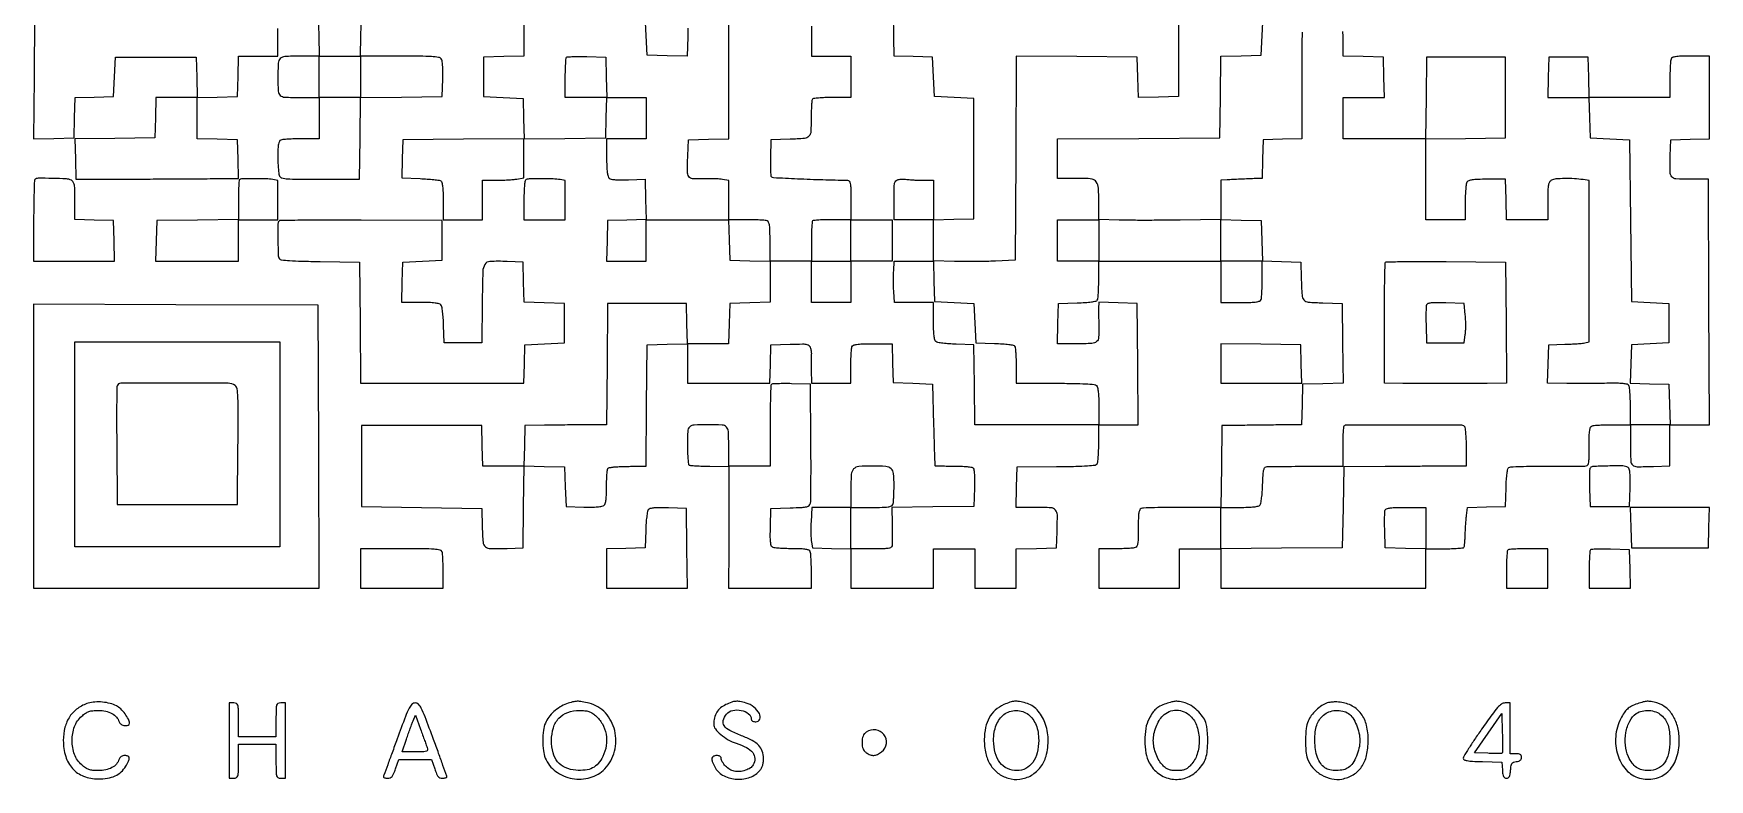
# Model space of a CAD drawing. Extents: x 179 to 1071, y 112 to 1107.
# Drawn here: x 179 to 1071, y 112 to 509 of the extents above; entities that cross this region are included whole.
import ezdxf

# ---------------------------------------------------------------- set-up
doc = ezdxf.new("R2010")
doc.units = 0

msp = doc.modelspace()

# ---------------------------------------------------------------- linework, layer by layer
for points in [[(701.93035, 579.584762, -0.000003), (701.865995, 596.351562, -0.000004), (701.789572, 616.343319, -0.000003), (701.707121, 638)], [(593.059586, 512.960143, 0.005351), (593, 507.393011), (593, 497), (603.5, 497), (614, 497), (614, 486), (614, 475), (604.059017, 475, 0.00904), (600.206338, 474.930338, 0.013724), (596.863562, 474.717433, 0.008318), (594.119629, 474.420801, 0.227008), (593.523529, 474.03807, 0.114568), (593.287138, 473.33751, 0.006655), (593.096337, 471.070962, 0.00982), (592.956918, 468.3415, 0.007049), (592.904095, 465.28807, -0.010015), (592.708179, 456.855637, -0.17412), (591.684735, 454.351908, -0.192162), (589.336973, 453.19375, -0.012655), (581.650095, 452.78388), (571.5, 452.5), (571.210352, 443.089648, 0.008055), (571.156654, 439.426942, 0.011889), (571.237748, 436.213125, 0.007219), (571.406881, 433.550798, 0.179583), (571.710352, 432.894746, 0.185337), (572.752469, 432.434798, 0.000748), (585.681974, 431.81845, 0.004015), (599.08223, 431.307527, 0.004237), (612.25, 431.022982, -0.239699), (613.178665, 430.53519, -0.11344), (613.707786, 429.250554, -0.03708), (613.94962, 426.590648, -0.004136), (614, 420.5), (614, 410), (625, 410), (636, 410), (636, 399), (636, 388), (625, 388), (614, 388), (614, 377), (614, 366), (603.5, 366), (593, 366), (593, 377), (593, 388), (582, 388), (571, 388), (571, 398.393011, 0.005351), (570.940414, 403.960143, 0.030363), (570.69735, 406.913621, 0.063068), (570.23239, 408.601595, 0.205218), (569.418213, 409.393011, 0.07203), (568.361889, 409.632106, 0.005915), (565.534475, 409.821697, 0.007831), (562.140776, 409.955695, 0.005951), (558.418213, 410), (549, 410), (549, 420.454687), (549, 430.909374), (545.75, 431.438054, 0.026027), (544.023953, 431.62732, 0.007294), (541.312056, 431.742883, 0.007336), (538.236869, 431.783875, 0.00766), (535.205937, 431.733367, -0.02408), (529.734629, 431.821837, -0.23639), (527.800497, 432.951386, -0.146258), (527.045025, 435.506288, -0.007936), (527.204946, 444), (527.5, 452.5), (538.25, 452.783832), (549, 453.067663), (549, 496.533832), (549, 540)], [(788.5, 518.5), (788.5, 497), (788.5, 475.5), (777.784171, 475.216515), (767.068343, 474.93303), (766.784171, 485.716515), (766.5, 496.5), (734.258619, 496.763842), (702.017238, 497.027683), (701.758619, 442.763842), (701.5, 388.5), (691, 388, -0.006241), (686.168651, 387.830349, -0.003477), (680.279688, 387.738096, -0.003467), (674.319445, 387.727509, -0.00561), (669.25, 387.81054), (658, 388.121081), (658, 399.026709), (658, 409.932337), (668.75, 410.216168), (679.5, 410.5), (679.5, 442.5), (679.5, 474.5), (669, 475), (658.5, 475.5), (658, 486), (657.5, 496.5), (647.25, 496.784983), (637, 497.069966), (636.881648, 506.784983, -0.000066), (636.826896, 511.328393, -0.000034), (636.75939, 517.024339, -0.000034), (636.690669, 522.889387, -0.000051)], [(179.5, 518.5), (179.236292, 485.716029), (178.972584, 452.932058), (189.736292, 453.216029), (200.5, 453.5), (200.783481, 464.215387), (201.066961, 474.930773), (211.283481, 475.215387), (221.5, 475.5), (222, 486), (222.5, 496.5), (244, 496.5), (265.5, 496.5), (265.783832, 485.75), (266.067663, 475), (255.067663, 475), (244.067663, 475), (243.783832, 464.25), (243.5, 453.5), (222.216371, 453.230014), (200.932742, 452.960029), (201.216371, 442.230014), (201.5, 431.5), (233, 431.619058, 0.000245), (245.92406, 431.67425, 0.000254), (258.708714, 431.741607, 0.000244), (269.783891, 431.810989, 0.001089), (276.284983, 431.869058), (288.069966, 432), (287.784983, 442.25), (287.5, 452.5), (276.75, 452.783832), (266, 453.067663), (266, 464), (266, 474.932337), (276.75, 475.216168), (287.5, 475.5), (287.783832, 486.25), (288.067663, 497), (298.533832, 497), (309, 497), (309, 506.877555, -0.007345), (309.070162, 511.653266, -0.024181)], [(330.5, 518.5), (330.783832, 507.75), (331.067663, 497), (320.650463, 497, 0.0121), (312.745423, 496.808669, 0.186712), (310.302679, 495.724913, 0.185684), (309.218618, 493.276814, 0.011944), (309.013655, 485.331787, 0.014569), (309.203143, 478.375104, 0.1992), (310.280498, 476.14265, 0.173193), (312.690882, 475.166082, 0.010489), (320.606989, 475), (331, 475), (331, 464), (331, 453), (321.581787, 453, 0.005951), (317.859224, 452.955695, 0.007831), (314.465525, 452.821697, 0.005915), (311.638111, 452.632106, 0.07203), (310.581787, 452.393011, 0.188329), (309.787918, 451.670019, 0.071886), (309.31469, 450.223948, 0.035943), (309.06419, 447.749366, 0.007258), (309, 443.32727, 0.009887), (309.06651, 439.963907, 0.012432), (309.267074, 436.854244, 0.010616), (309.553271, 434.274829, 0.090159), (309.909187, 433.169685, 0.215413), (311.151507, 432.215317, 0.038649), (314.109923, 431.757737, 0.017506), (319.500881, 431.535576, 0.002004), (331.659187, 431.509214), (352.5, 431.547575), (352.769448, 453.254339), (353.038896, 474.961104), (374.769448, 475.230552), (396.5, 475.5), (396.788859, 484.850715, 0.009044), (396.84141, 488.957683, 0.018924), (396.703614, 492.150171, 0.020746), (396.412685, 494.513859, 0.132968), (395.916414, 495.600715, 0.187927), (394.578855, 496.342848, 0.017933), (390.794432, 496.719388, 0.013218), (384.72827, 496.943179, 0.00261), (373.843724, 497), (352.932337, 497), (353.216168, 507.75), (353.5, 518.5)], [(440, 518.567663), (440, 497.067663), (429.25, 496.783832), (418.5, 496.5), (418.5, 486), (418.5, 475.5), (429, 475), (439.5, 474.5), (439.783691, 463.763898), (440.067381, 453.027795), (407.783691, 452.763898), (375.5, 452.5), (375.216316, 442.36766), (374.932632, 432.235321), (384.716316, 431.837662, -0.006892), (388.555087, 431.628603, -0.009514), (391.99323, 431.327979, -0.006569), (394.845941, 430.985794, -0.1066), (395.75, 430.660985, -0.200997), (396.331606, 429.840721, -0.026002), (396.698973, 427.67557, -0.021483), (396.931155, 424.505891, -0.00754), (397, 419.940983), (397, 410), (407.5, 410), (418, 410), (418, 420.5), (418, 431), (425.25, 431.011006, 0.007384), (428.300722, 431.060694, 0.006558), (431.471875, 431.200855, 0.006596), (434.322224, 431.402079, 0.020037), (436.25, 431.641848), (440, 432.261685), (440, 442.61134), (440, 452.960995), (461.75, 453.230498), (483.5, 453.5), (483.783832, 464.25), (484.067663, 475), (494.533832, 475), (505, 475), (505, 464), (505, 453), (494.5, 453), (484, 453), (484, 443.122445, 0.00727), (484.069969, 438.310607, 0.024644), (484.315709, 435.180922, 0.036625), (484.73544, 433.11936, 0.152158), (485.418728, 432.06745, 0.129768), (486.500985, 431.565025, 0.02291), (488.740458, 431.270592, 0.020209), (491.77024, 431.135678, 0.009653), (495.668728, 431.195005), (504.5, 431.5), (504.783473, 420.785353), (505.066946, 410.070705), (494.783473, 409.785353), (484.5, 409.5), (484.216168, 398.75), (483.932337, 388), (494.466168, 388), (505, 388), (505, 399), (505, 410), (526.966168, 410), (548.932337, 410), (549.216168, 399.25), (549.5, 388.5), (560.25, 388.216168), (571, 387.932337), (571, 377), (571, 366.067663), (560.25, 365.783832), (549.5, 365.5), (549.216168, 354.75), (548.932337, 344), (538, 344), (527.067663, 344), (526.783832, 354.75), (526.5, 365.5), (505.5, 365.5), (484.5, 365.5), (484.236147, 333.25), (483.972294, 301), (472.736147, 300.925726, 0.000756), (467.672098, 300.884594, 0.000467), (461.716243, 300.821651, 0.000468), (455.830288, 300.748444, 0.00084), (451, 300.675726), (440.5, 300.5), (440.216168, 289.75), (439.932337, 279), (429, 279), (418.067663, 279), (417.783832, 289.75), (417.5, 300.5), (385.5, 300.5), (353.5, 300.5), (353.5, 279), (353.5, 257.5), (385.5, 257), (417.5, 256.5), (417.784869, 246.2603, 0.013827), (418.218122, 238.45705, 0.200378), (419.466432, 236.051258, 0.174565), (422.13313, 235.074823, 0.010012), (431, 235.204946), (439.5, 235.5), (439.769738, 257.334623), (440.039476, 279.169247), (450.769738, 278.834623), (461.5, 278.5), (462, 268), (462.5, 257.5), (471.850715, 257.211141, 0.009044), (475.957683, 257.15859, 0.018924), (479.150171, 257.296386, 0.020746), (481.513859, 257.587315, 0.132968), (482.600715, 258.083586, 0.151559), (483.265688, 259.104681, 0.036119), (483.681736, 261.113655, 0.025065), (483.9285, 264.120571, 0.007941), (484, 268.622445, -0.007031), (484.062523, 273.068568, -0.025706), (484.286399, 275.877848, -0.037987), (484.652471, 277.62218, -0.308235), (485.25, 278.11535, 0.009119), (485.801517, 278.176405, 0.006205), (486.426562, 278.265064, 0.006254), (487.02778, 278.365684, 0.012489), (487.5, 278.463035, -0.04467), (488.200358, 278.56102, -0.002025), (490.625618, 278.671865, -0.003374), (493.508206, 278.772433, -0.002409), (496.736147, 278.847686), (504.972294, 279), (505.236147, 311.25), (505.5, 343.5), (516.25, 343.783832), (527, 344.067663), (527, 333.533832), (527, 323), (548.965017, 323), (570.930034, 323), (571.215017, 333.25), (571.5, 343.5), (581.722245, 343.784677, -0.003488), (588.334543, 343.922669, -0.050684), (590.662172, 343.718733, -0.165802), (591.830539, 343.053969, -0.120322), (592.534088, 341.720206, -0.014931), (592.746531, 340.752221, -0.015552), (592.897539, 339.786309, -0.015411), (592.976104, 338.945432, -0.063258), (592.943422, 338.435529, 0.043569), (592.876339, 337.788254, 0.002158), (592.850897, 335.645124, 0.003471), (592.849335, 333.095394, 0.002501), (592.881579, 330.25), (593, 323), (603.5, 323), (614, 323), (614, 331.918213, -0.006277), (614.044331, 335.449196, -0.008159), (614.178303, 338.68135, -0.006338), (614.368222, 341.373807, -0.070946), (614.606989, 342.418213, -0.204941), (615.397244, 343.232062, -0.063222), (617.080782, 343.697172, -0.030449), (620.025624, 343.940347, -0.005378), (625.572006, 344), (635.930034, 344), (636.215017, 333.75), (636.5, 323.5), (647, 323), (657.5, 322.5), (658.050293, 301, 0.000841), (658.275652, 292.738752, 0.001379), (658.497602, 285.742188, 0.000127), (658.715128, 279.48009, 0.161135), (658.800293, 279.25, 0.219759), (659.004028, 279.14801, 0.000855), (661.658524, 279.068939, 0.004077), (664.689429, 279.008572, 0.002526), (668.25, 278.984687, -0.008167), (671.886984, 278.919254, -0.011132), (675.16123, 278.733781, -0.008157), (677.869999, 278.475228, -0.113964), (678.788231, 278.152042, -0.19692), (679.395734, 277.294865, -0.033714), (679.721018, 275.282937, -0.023663), (679.861823, 272.195195, -0.006827), (679.788231, 267.417355), (679.5, 257.5), (657.690244, 257.230331), (635.880488, 256.960662), (636.006297, 248.230331, -0.001028), (636.049627, 244.722803, -0.001214), (636.075747, 241.403597, -0.00106), (636.085061, 238.600628, -0.007638), (636.066053, 237.25, -0.15749), (635.614629, 235.980962, -0.180944), (634.529323, 235.302638, -0.047129), (632.101853, 235.043371, -0.003053), (625, 235), (614, 235), (614, 246), (614, 257), (624.893011, 257, 0.005003), (630.756842, 257.058671, 0.029178), (633.833669, 257.300233, 0.06089), (635.585285, 257.763049, 0.209079), (636.393011, 258.581787, 0.069666), (636.631409, 259.612488, 0.006839), (636.821697, 262.16144, 0.008541), (636.955641, 265.220668, 0.006668), (637, 268.546604, 0.022801), (636.706202, 274.98586, 0.187618), (635.4215, 277.565157, 0.168407), (632.655197, 278.748051, 0.017601), (625.5, 279, 0.018552), (618.197782, 278.72896, 0.18557), (615.483636, 277.447319, 0.176079), (614.251548, 274.643854, 0.016375), (614, 266.964816), (614, 257), (603.579004, 257), (593.158008, 257), (592.823005, 249.25, 0.007765), (592.734797, 246.062893, 0.007918), (592.746507, 242.895313, 0.007738), (592.842825, 240.145131, 0.032318), (593.033015, 238.5), (593.578029, 235.5), (603.789014, 235.215017), (614, 234.930034), (614, 224.465017), (614, 214), (636, 214), (658, 214), (658, 224.5), (658, 235), (669, 235), (680, 235), (680, 224.5), (680, 214), (691, 214), (702, 214), (702, 224.466168), (702, 234.932337), (712.75, 235.216168), (723.5, 235.5), (723.795054, 244, 0.009943), (723.9279, 252.967356, 0.180053), (722.931202, 255.604424, 0.2029), (720.496251, 256.789002, 0.013105), (712.447116, 257), (701.932337, 257), (702.216168, 267.75), (702.5, 278.5), (723.409228, 278.698619, 0.002817), (733.806455, 278.855962, 0.012035), (740.00521, 279.13407, 0.012627), (744.063125, 279.517286, 0.225229), (745.143915, 280.198619, 0.115145), (745.470651, 281.13425, 0.007691), (745.731394, 283.981782, 0.01076), (745.918688, 287.420453, 0.007831), (745.984687, 291.25), (746, 301), (756.513853, 301), (767.027706, 301), (766.763853, 333.25), (766.5, 365.5), (756.25, 365.784983), (746, 366.069966), (745.9181, 362.784983, 0.00602), (745.896805, 361.132618, 0.00216), (745.904983, 358.778646, 0.002143), (745.936159, 356.198014, 0.002538), (745.988454, 353.759345, -0.018971), (745.915774, 347.396801, -0.208328), (744.807458, 345.160603, -0.165396), (742.279941, 344.174307, -0.011057), (734.398781, 344), (723.932337, 344), (724.216168, 354.75), (724.5, 365.5), (734.464966, 365.788805, 0.00836), (738.800174, 365.987032, 0.019108), (742.055937, 366.315749, 0.01918), (744.411, 366.737468, 0.199883), (745.199653, 367.288805, 0.117226), (745.504905, 368.172107, 0.006962), (745.747767, 371.008274, 0.010173), (745.922789, 374.426877, 0.007309), (745.984687, 378.25), (746, 388), (778.5, 388), (811, 388), (811, 377), (811, 366), (821.393011, 366, 0.005351), (826.960143, 366.059586, 0.030363), (829.913621, 366.30265, 0.063068), (831.601595, 366.76761, 0.205218), (832.393011, 367.581787, 0.072102), (832.632129, 368.638915, 0.005887), (832.821697, 371.475801, 0.007809), (832.955696, 374.880803, 0.005929), (833, 378.616771), (833, 388.069966), (843.25, 387.784983), (853.5, 387.5), (853.75078, 379, 0.008001), (854.167162, 369.85434, 0.165236), (855.196667, 367.34273, 0.196929), (857.49116, 366.190479, 0.012174), (865.2603, 365.784869), (875.5, 365.5), (875.769789, 344.284032), (876.039577, 323.068065), (865.269789, 322.784032), (854.5, 322.5), (854.216168, 311.75), (853.932337, 301), (843.716168, 300.878498, -0.000018), (839.011865, 300.822715, -0.00001), (833.269749, 300.754941, -0.00001), (827.453221, 300.686515, -0.000016), (822.5, 300.628498), (811.5, 300.5), (811.230498, 278.75), (810.960995, 257), (790.562285, 257, 0.002773), (782.630866, 256.956005, 0.004129), (775.691046, 256.821697, 0.001844), (769.779299, 256.636626, 0.083046), (768.581787, 256.393011, 0.200263), (767.773476, 255.622124, 0.065784), (767.305916, 254.010808, 0.03193), (767.060828, 251.207285, 0.00584), (767, 246, -0.00584), (766.939172, 240.792715, -0.03193), (766.694084, 237.989192, -0.065784), (766.226524, 236.377876, -0.200263), (765.418213, 235.606989, -0.070946), (764.373807, 235.368222, -0.006338), (761.68135, 235.178303, -0.008159), (758.449196, 235.044331, -0.006277), (754.918213, 235), (746, 235), (746, 224.5), (746, 214), (767.5, 214), (789, 214), (789, 224.5), (789, 235), (800, 235), (811, 235), (811, 224.5), (811, 214), (865.5, 214), (920, 214), (920, 224.5), (920, 235), (929.940983, 235, 0.00746), (933.786464, 235.057378, 0.011518), (937.105837, 235.233054, 0.00599), (939.864695, 235.476159, 0.233445), (940.372299, 235.793375, 0.10677), (940.574085, 236.362294, 0.00702), (940.773561, 238.103455, 0.009921), (940.942349, 240.203897, 0.007236), (941.049745, 242.543375, -0.005029), (941.157143, 245.132315, -0.003738), (941.325846, 247.988754, -0.003778), (941.525526, 250.681363, -0.008533), (941.726907, 252.716215), (942.216955, 256.932429), (952.358477, 257.216215), (962.5, 257.5), (962.788805, 267.464966, -0.008416), (962.987076, 271.790426, -0.018954), (963.316526, 275.05615, -0.018924), (963.738947, 277.427478, -0.195608), (964.288805, 278.230394, -0.134951), (965.267295, 278.550002, -0.002653), (970.578586, 278.773852, -0.006148), (976.822542, 278.926984, -0.004062), (984, 278.95641, 0.000341), (991.250894, 278.932183, 0.000479), (997.726562, 278.921168, 0.000282), (1003.186899, 278.920185, 0.00646), (1004.75, 278.940981, 0.150543), (1006.016919, 279.36796, 0.185809), (1006.694457, 280.403322, 0.049738), (1006.955759, 282.713302, 0.003312), (1007, 289.393011, -0.005351), (1007.059586, 294.960143, -0.030363), (1007.30265, 297.913621, -0.063068), (1007.76761, 299.601595, -0.205218), (1008.581787, 300.393011, -0.07203), (1009.638111, 300.632106, -0.005915), (1012.465525, 300.821697, -0.007831), (1015.859224, 300.955695, -0.005951), (1019.581787, 301), (1029, 301), (1029, 290.116631, 0.009516), (1029.159089, 281.758256, 0.199519), (1030.182582, 279.537886, 0.189407), (1032.499203, 278.63769, 0.008445), (1041.25, 278.818372), (1050, 279.146947), (1050, 290.073474), (1050, 301), (1060.507242, 301), (1071.014483, 301), (1070.757242, 366.25), (1070.5, 431.5), (1060.704844, 431.5, -0.013476), (1053.2306, 431.701484, -0.207462), (1050.977276, 432.826381, -0.175915), (1050.063646, 435.326274, -0.009205), (1050.204946, 444), (1050.5, 452.5), (1060.75, 452.784983), (1071, 453.069966), (1071, 475.034983), (1071, 497), (1061.106989, 497, 0.005748), (1055.836306, 496.939403, 0.031643), (1053.006334, 496.694689, 0.0653), (1051.381554, 496.227587, 0.201158), (1050.606989, 495.418213, 0.07203), (1050.367894, 494.361889, 0.005915), (1050.178303, 491.534475, 0.007831), (1050.044305, 488.140776, 0.005951), (1050, 484.418213), (1050, 475), (1028.533832, 475), (1007.067663, 475), (1006.783832, 485.75), (1006.5, 496.5), (996, 496.5), (985.5, 496.5), (985.216168, 485.75), (984.932337, 475), (995.932337, 475), (1006.932337, 475), (1007.216168, 464.25), (1007.5, 453.5), (1018, 453), (1028.5, 452.5), (1029, 409.5), (1029.5, 366.5), (1039.5, 366), (1049.5, 365.5), (1049.5, 355), (1049.5, 344.5), (1039.5, 344), (1029.5, 343.5), (1029.215407, 333.285365), (1028.930815, 323.07073), (1039.215407, 322.785365), (1049.5, 322.5), (1049.783832, 311.75), (1050.067663, 301), (1039.533832, 301), (1029, 301), (1028.984687, 310.75, 0.007993), (1028.917412, 314.581548, 0.010939), (1028.726302, 318.026457, 0.007917), (1028.45999, 320.877782, 0.114509), (1028.126581, 321.829429, 0.196609), (1027.220955, 322.472579, 0.032607), (1025.067193, 322.829141, 0.022473), (1021.717902, 323.009962, 0.006044), (1016.391893, 322.99349, -0.001772), (1011.475564, 322.936275, -0.001086), (1005.67828, 322.901944, -0.001088), (999.938622, 322.892906, -0.001939), (995.215017, 322.914061), (984.930034, 323), (985.215017, 333.25), (985.5, 343.5), (994, 343.75078, 0.004838), (997.419303, 343.884786, 0.005643), (1000.664062, 344.080136, 0.005034), (1003.402336, 344.303764, 0.033722), (1004.75, 344.519832), (1007, 345.038104), (1007, 387.907761), (1007, 430.777418), (1003.75, 431.305338, 0.026057), (999.130349, 431.810552, 0.018898), (993.955895, 431.909064, 0.01633), (989.270969, 431.66798, 0.102185), (986.982836, 430.990814, 0.131202), (985.914687, 429.991111, 0.095196), (985.326369, 428.464119, 0.039443), (985.058775, 425.772323, 0.00506), (985, 419.964816), (985, 410), (974.033832, 410), (963.067663, 410), (962.783832, 420.75), (962.5, 431.5), (952.712919, 431.5, 0.00665), (947.739107, 431.433843, 0.028066), (944.767521, 431.187479, 0.048144), (942.919948, 430.74503, 0.170654), (941.978232, 430, 0.109035), (941.605034, 428.965489, 0.009918), (941.304487, 426.223437, 0.012476), (941.090353, 422.902151, 0.009445), (941.015313, 419.25), (941, 410), (930.5, 410), (920, 410), (920, 431.480112), (920, 452.960225), (941.25, 453.230112), (962.5, 453.5), (962.5, 475), (962.5, 496.5), (941.5, 496.5), (920.5, 496.5), (920.230498, 474.75), (919.960995, 453), (897.980498, 453), (876, 453), (876, 464), (876, 475), (887.033832, 475), (898.067663, 475), (897.783832, 485.75), (897.5, 496.5), (886.75, 496.783832), (876, 497.067663), (876, 506.452044, 0.005972), (875.955693, 510.161644, 0.007852)], [(527.302602, 511.963905, -0.004675), (527.215829, 507.216515), (526.931657, 496.93303), (516.215829, 497.216515), (505.5, 497.5), (505, 508), (504.5, 518.5)], [(854.268889, 509.751177, 0.0072), (854.058184, 500.169747, 0.001897), (854, 484.834983), (854, 453.069966), (843.75, 452.784983), (833.5, 452.5), (833.215017, 442.25), (832.930034, 432), (829.715017, 431.879866, 0.001082), (825.729948, 431.72232, 0.000844), (821.401017, 431.534472, 0.000858), (817.339871, 431.344391, 0.001911), (814.25, 431.182617), (811, 431), (811, 420.537186), (811, 410.074372), (789.25, 409.787186, -0.001714), (780.134477, 409.698071, -0.001561), (770.73125, 409.667736, -0.001561), (762.325826, 409.693111, -0.005064), (756.75, 409.783832), (746, 410.067663), (746, 419.462403, 0.017102), (745.749838, 426.774206, 0.12457), (744.666878, 430.083499, 0.20607), (742.40455, 431.631969, 0.05991), (738.097879, 431.951645, -0.005873), (735.994299, 431.880434, -0.003366), (733.455315, 431.841425, -0.003361), (730.90186, 431.836549, -0.005587), (728.75, 431.870953), (724, 432), (724, 442.489377), (724, 452.978755), (767.25, 453.239377), (810.5, 453.5), (810.769409, 475.216365), (811.038817, 496.93273), (821.769409, 497.216365), (832.5, 497.5), (833, 508), (833.5, 518.5)]]:
    msp.add_lwpolyline(points, format="xyb")
for points in [[(353, 486), (353, 475), (342, 475), (331, 475), (331, 486), (331, 497), (342, 497), (353, 497)], [(746, 399), (746, 388), (735, 388), (724, 388), (724, 399), (724, 410), (735, 410), (746, 410)], [(832.783832, 398.75), (833.067663, 388), (822.033832, 388), (811, 388), (811, 399.033832), (811, 410.067663), (821.75, 409.783832), (832.5, 409.5)], [(179, 289.506286), (179, 214), (255.006326, 214), (331.012652, 214), (330.756326, 289.25), (330.5, 364.5), (254.75, 364.756286), (179, 365.012572)], [(310, 290.5), (310, 236), (255.5, 236), (201, 236), (201, 290.5), (201, 345), (255.5, 345), (310, 345)], [(811, 333.519888), (811, 323), (832.534983, 323), (854.069966, 323), (853.784983, 333.25), (853.5, 343.5), (832.25, 343.769888), (811, 344.039775)], [(1029.216168, 246.25), (1029.5, 235.5), (1050, 235.5), (1070.5, 235.5), (1070.783832, 246.25), (1071.067663, 257), (1050, 257), (1028.932337, 257)]]:
    msp.add_lwpolyline(points, close=True)
for points in [[(483.783832, 485.75), (484.067663, 475), (473.033832, 475), (462, 475), (462, 485.333333, -0.006317), (462.050668, 489.343898, -0.009512), (462.205463, 492.836713, -0.004898), (462.419778, 495.762931, -0.177451), (462.699448, 496.366114, -0.183378), (463.300668, 496.636532, -0.005301), (466.145783, 496.777033, -0.010046), (469.547259, 496.840477, -0.006672), (473.449448, 496.782781), (483.5, 496.5)], [(179.666667, 431.333333, 0.189785), (179.396107, 430.71132, 0.001222), (179.195833, 424.595833, 0.00465), (179.048092, 417.559297, 0.002923), (179, 409.333333), (179, 388), (200.533832, 388), (222.067663, 388), (221.783832, 398.75), (221.5, 409.5), (211.25, 409.784983), (201, 410.069966), (201, 419.999799, 0.005179), (200.940683, 425.726834, 0.038492), (200.675239, 428.436227, 0.091282), (200.100974, 429.977457, 0.135997), (199.065741, 430.964816, 0.109979), (196.403535, 431.708258, 0.008563), (188.974182, 431.976716, 0.006027), (181.335835, 432.029731, 0.197584)], [(288.527465, 431.194132, 0.183192), (288.315244, 430.722753, 0.003013), (288.154943, 427.791922, 0.007376), (288.038139, 424.343954, 0.004778), (288, 420.352836), (288, 410.039005), (266.25, 409.769502), (244.5, 409.5), (244.216168, 398.75), (243.932337, 388), (265.966168, 388), (288, 388), (288, 399), (288, 410), (298.5, 410), (309, 410), (309, 420.420545), (309, 430.841089), (306.25, 431.384429, 0.042934), (302.724363, 431.771145, 0.008543), (296.37883, 431.81143, 0.003636), (289.68507, 431.690863, 0.19235)], [(441.25, 431.328535, 0.247026), (440.654277, 430.634399, 0.027716), (440.291885, 428.516593, 0.021851), (440.065094, 425.298675, 0.006666), (440, 420.416667), (440, 410), (451, 410), (462, 410), (462, 420.420545), (462, 430.841089), (459.25, 431.309809, 0.033857), (455.583372, 431.681896, 0.008101), (449.458616, 431.787514, 0.005225), (443.240675, 431.729009, 0.089572)], [(652.625, 431), (658, 431), (658, 420.5), (658, 410), (647.5, 410), (637, 410), (637, 420.430449, -0.003643), (637.048058, 427.026798, -0.047291), (637.31514, 429.465501, -0.153586), (637.985312, 430.668161, -0.139048), (639.25, 431.328657, -0.032002), (640.317021, 431.480104, -0.015861), (641.683594, 431.542039, -0.015673), (643.109853, 431.516686, -0.022132), (644.375, 431.398208, 0.016691), (645.842189, 431.244695, 0.005661), (647.984375, 431.116974, 0.005622), (650.356321, 431.029203, 0.006436)], [(309.65, 409.316667, 0.196935), (309.030106, 407.836068, 0.003915), (309.031947, 399.503736, 0.005056), (309.180387, 391.331938, 0.135231), (309.811407, 389.270909, 0.228384), (310.821704, 388.64341, 0.009456), (315.179757, 388.259718, 0.01097), (321.538324, 387.960859, 0.003025), (331.546095, 387.770909), (352.5, 387.5), (352.763853, 355.25), (353.027706, 323), (396.47887, 323), (439.930034, 323), (440.215017, 333.25), (440.5, 343.5), (451, 344), (461.5, 344.5), (461.5, 355), (461.5, 365.5), (450.783492, 365.783492), (440.066984, 366.066984), (439.783492, 376.783492), (439.5, 387.5), (431, 387.795054, 0.017415), (421.861975, 387.793888, 0.254171), (419.177094, 386.210822, 0.129025), (418.10305, 382.525869, 0.003568), (417.769847, 365.735929), (417.5, 344.5), (407.5, 344.5), (397.5, 344.5), (397.209882, 353.945876, 0.010217), (397.019842, 357.65896, 0.013854), (396.687053, 361.000112, 0.010763), (396.277004, 363.740901, 0.131421), (395.837437, 364.695876, 0.16359), (394.854267, 365.303767, 0.027853), (392.655059, 365.689805, 0.02181), (389.448996, 365.928968, 0.007712), (384.843724, 366), (374.932337, 366), (375.216168, 376.75), (375.5, 387.5), (386, 388), (396.5, 388.5), (396.5, 399), (396.5, 409.5), (353.4, 409.733333, 0.00142), (336.828852, 409.775996, 0.002315), (322.769687, 409.707187, 0.000304), (310.277704, 409.580627, 0.196123)], [(593.666667, 409.333333, 0.178563), (593.399803, 408.754503, 0.004516), (593.195833, 405.827083, 0.009111), (593.048276, 402.341612, 0.006022), (593, 398.333333), (593, 388), (603.5, 388), (614, 388), (614, 399), (614, 410), (604.166667, 410, 0.006327), (600.350087, 409.951706, 0.009526), (597.026042, 409.804167, 0.004912), (594.241448, 409.599886, 0.177413)], [(658.216168, 377.25), (658.5, 366.5), (669, 366), (679.5, 365.5), (680, 355), (680.5, 344.5), (690.464966, 344.211195, -0.00836), (694.800174, 344.012968, -0.019108), (698.055937, 343.684251, -0.01918), (700.411, 343.262532, -0.199883), (701.199653, 342.711195, -0.115815), (701.50451, 341.836926, -0.007503), (701.747767, 339.138601, -0.010614), (701.922759, 335.881488, -0.007698), (701.984687, 332.25), (702, 323), (722.8, 323, -0.003169), (732.593081, 322.937931, -0.010454), (739.045513, 322.721154, -0.00933), (743.538104, 322.391927, -0.175156), (744.8, 321.8, -0.150969), (745.328068, 320.799696, -0.019349), (745.688776, 318.369558, -0.018472), (745.925705, 315.071747, -0.008695), (746, 310.8), (746, 301), (734.5, 300.961538, -0.000245), (729.334233, 300.946795, -0.000154), (723.29375, 300.934375, -0.000154), (717.348178, 300.925817, -0.000283), (712.5, 300.923077, -0.000286), (707.687165, 300.925827, -0.000162), (701.858967, 300.934375, -0.000162), (695.985176, 300.946791, -0.000266), (691.019888, 300.961538), (680.039775, 301), (679.769888, 322.25), (679.5, 343.5), (670.054124, 343.790118, -0.010217), (666.34104, 343.980158, -0.013854), (662.999888, 344.312947, -0.010763), (660.259099, 344.722996, -0.131421), (659.304124, 345.162563, -0.163434), (658.69658, 346.144506, -0.027915), (658.310401, 348.338284, -0.021862), (658.07111, 351.534962, -0.00775), (658, 356.122445), (658, 366), (647.588821, 366), (637.177642, 366), (636.838821, 371.75, -0.008521), (636.73075, 374.332966, -0.005363), (636.688317, 377.353125, -0.005383), (636.710439, 380.325789, -0.009826), (636.80226, 382.75), (637.104519, 388), (647.518428, 388), (657.932337, 388)], [(962.763853, 355.25), (963.027706, 323), (952.763853, 322.926805, -0.00126), (944.527276, 322.888824, -0.000694), (934.455126, 322.881746, -0.00058), (922.339842, 322.904102, -0.000334), (907.75, 322.957682), (898, 323), (898, 354.833333, -0.002001), (898.049029, 367.086392, -0.003231), (898.199888, 377.515513, -0.000593), (898.402981, 386.698691, -0.192864), (898.680468, 387.347135, -0.194926), (899.328722, 387.621499, -0.000608), (908.434599, 387.750224, -0.003285), (918.778546, 387.815907, -0.002034), (930.930468, 387.763802), (962.5, 387.5)], [(920.44275, 364.711405, 0.081149), (920.248444, 363.774362, 0.00524), (920.158923, 360.981301, 0.007536), (920.137209, 357.634347, 0.00554), (920.210159, 353.924983), (920.5, 344.5), (930.5, 344.5), (940.5, 344.5), (941.08534, 348.886315, 0.022863), (941.269448, 350.99849, 0.010307), (941.326793, 353.780045, 0.01018), (941.266834, 356.724741, 0.013684), (941.08534, 359.386315), (940.5, 365.5), (930.732592, 365.786422, 0.006215), (925.820487, 365.869374, 0.027145), (922.9185, 365.724677, 0.046335), (921.158442, 365.373938, 0.232847)], [(223.453816, 321.740243, 0.089548), (223.261817, 320.729866, 0.000598), (223.19019, 311.747155, 0.00234), (223.168607, 301.460077, 0.00149), (223.235201, 289.490243), (223.5, 258.5), (255.5, 258.5), (287.5, 258.5), (287.765726, 289.5, 0.001225), (287.879013, 308.006621, 0.012082), (287.71941, 315.793845, 0.024457), (287.315418, 320.099227, 0.201729), (286.324597, 321.75, 0.157681), (282.495237, 323.016106, 0.001671), (254.221233, 323.106234, 0.001077), (225.335041, 323.03952, 0.309316)], [(571.699448, 322.366114, 0.189293), (571.415787, 321.715674, 0.001337), (571.205463, 315.605463, 0.004867), (571.050466, 308.561556, 0.003067), (571, 300.333333), (571, 279), (560, 279), (549, 279), (549, 289.393011, 0.010922), (548.826317, 297.343494, 0.180645), (547.808678, 299.74294, 0.192687), (545.492344, 300.809561, 0.012707), (538, 301, 0.012271), (530.531838, 300.816682, 0.186749), (528.210179, 299.784543, 0.185778), (527.18196, 297.456198, 0.012122), (527, 289.952028, 0.008759), (527.066748, 286.142082, 0.013338), (527.270813, 282.839398, 0.007889), (527.554801, 280.122804, 0.228161), (527.921915, 279.548259, 0.11948), (528.628529, 279.317429, 0.004153), (531.533455, 279.114902, 0.007538), (534.993522, 278.954844, 0.005174), (538.921915, 278.873109), (549, 278.767734), (549.059849, 268.133867, -0.001224), (549.077428, 262.605548, -0.000373), (549.077311, 254.234636, -0.000373), (549.063187, 244.85701, -0.000408), (549.03525, 235.75), (548.950802, 214), (570.975401, 214), (593, 214), (593, 222.918213, 0.006277), (592.955669, 226.449196, 0.008159), (592.821697, 229.68135, 0.006338), (592.631778, 232.373807, 0.070946), (592.393011, 233.418213, 0.194682), (591.644645, 234.219983, 0.068336), (590.110608, 234.692539, 0.033702), (587.463534, 234.944731, 0.006483), (582.643011, 235.015313, -0.008261), (579.047029, 235.080753, -0.011234), (575.807342, 235.266219, -0.008287), (573.127797, 235.524864, -0.113628), (572.211769, 235.847958, -0.19692), (571.604266, 236.705135, -0.033714), (571.278982, 238.717063, -0.023663), (571.138177, 241.804805, -0.006827), (571.211769, 246.582645), (571.5, 256.5), (581.7397, 256.784869, 0.004083), (588.06668, 257.012609, 0.046151), (590.549236, 257.353301, 0.139541), (591.796848, 258.044483, 0.141875), (592.483723, 259.284869, 0.053051), (592.680444, 260.946326, 0.000974), (592.768219, 269.80868, 0.002393), (592.801002, 280.15148, 0.001596), (592.744023, 292), (592.5, 322.5), (582.449448, 322.782781, 0.006672), (578.547259, 322.840477, 0.010046), (575.145783, 322.777033, 0.005301), (572.300668, 322.636532, 0.183378)], [(940.5, 300.234687, -0.205709), (940.899526, 299.555004, -0.008718), (941.207694, 296.718379, -0.013689), (941.427943, 293.249169, -0.009006), (941.5, 289.249187), (941.5, 278.998375), (931, 278.93878, 0.000384), (925.512826, 278.903423, 0.000114), (917.121875, 278.840998, 0.000114), (907.692912, 278.766548, 0.000123), (898.5, 278.689593), (876.5, 278.5), (876, 257), (875.5, 235.5), (843.25, 235.236147), (811, 234.972294), (811, 245.986147), (811, 257), (820.877555, 257, 0.00775), (825.465038, 257.07111, 0.021862), (828.661716, 257.310401, 0.027915), (830.855494, 257.69658, 0.163434), (831.837437, 258.304124, 0.131421), (832.277004, 259.259099, 0.010763), (832.687053, 261.999888, 0.013854), (833.019842, 265.34104, 0.010217), (833.209882, 269.054124, -0.006165), (833.420797, 273.952188, -0.03235), (833.743407, 276.626743, -0.067579), (834.233403, 278.10698, -0.26245), (835, 278.63465, -0.019076), (836.11052, 278.691758, -0.000367), (841.860938, 278.763631, -0.000887), (848.572988, 278.83069, -0.000594), (856.25, 278.88465), (876, 279), (876, 289.333333, -0.006022), (876.048276, 293.341612, -0.009111), (876.195833, 296.827083, -0.004516), (876.399803, 299.754503, -0.178563), (876.666667, 300.333333, -0.198958), (878.26812, 300.996512, -0.000342), (908.457896, 300.970528, -0.000409), (938.482982, 300.899539, -0.15893)], [(1007.428774, 277.674983, 0.081654), (1007.239658, 276.758353, 0.005045), (1007.154817, 273.970602, 0.007376), (1007.136178, 270.631743, 0.005394), (1007.210159, 266.924983), (1007.5, 257.5), (1018, 257.5), (1028.5, 257.5), (1028.788231, 267.417355, 0.006827), (1028.861823, 272.195195, 0.023663), (1028.721018, 275.282937, 0.033714), (1028.395734, 277.294865, 0.19692), (1027.788231, 278.152042, 0.136787), (1024.904818, 279.023449, 0.011257), (1016.975547, 279.016201, 0.007704), (1008.836593, 278.699969, 0.295732)], [(506.191104, 255.730267, 0.130478), (505.740409, 254.755874, 0.01114), (505.321331, 252.010214, 0.01414), (504.98226, 248.661415, 0.010482), (504.790118, 244.945876), (504.5, 235.5), (494.25, 235.215017), (484, 234.930034), (484, 224.465017), (484, 214), (505.519888, 214), (527.039775, 214), (526.769888, 235.25), (526.5, 256.5), (516.900987, 256.784391, 0.007277), (512.237553, 256.854647, 0.02466), (509.198281, 256.706214, 0.036405), (507.194197, 256.360369, 0.159945)], [(920, 245.966168), (920, 234.932337), (909.25, 235.216168), (898.5, 235.5), (898.210159, 244.924983, -0.005394), (898.136178, 248.631743, -0.007376), (898.154817, 251.970602, -0.005045), (898.239658, 254.758353, -0.081654), (898.428774, 255.674983, -0.241018), (899.150647, 256.322788, -0.034741), (901.157558, 256.706476, -0.023677), (904.342601, 256.936534, -0.00619), (909.468615, 257), (920, 257)], [(353, 224.5), (353, 214), (375, 214), (397, 214), (397, 222.918213, 0.006277), (396.955669, 226.449196, 0.008159), (396.821697, 229.68135, 0.006338), (396.631778, 232.373807, 0.070946), (396.393011, 233.418213, 0.258697), (395.337463, 234.303854, 0.030015), (392.164693, 234.724422, 0.015901), (386.514173, 234.950434, 0.002045), (374.393011, 235), (353, 235)], [(963.666667, 234.333333, 0.177413), (963.400114, 233.758552, 0.004912), (963.195833, 230.973958, 0.009526), (963.048294, 227.649913, 0.006327), (963, 223.833333), (963, 214), (974, 214), (985, 214), (985, 224.5), (985, 235), (974.666667, 235, 0.006022), (970.658388, 234.951724, 0.009111), (967.172917, 234.804167, 0.004516), (964.245497, 234.600197, 0.178563)], [(1007.699448, 234.366114, 0.176241), (1007.420111, 233.767337, 0.005323), (1007.205463, 230.983588, 0.009942), (1007.050687, 227.652202, 0.006636), (1007, 223.833333), (1007, 214), (1018.034983, 214), (1029.069966, 214), (1028.784983, 224.25), (1028.5, 234.5), (1018.449448, 234.782781, 0.006672), (1014.547259, 234.840477, 0.010046), (1011.145783, 234.777033, 0.005301), (1008.300668, 234.636532, 0.183378)], [(208.036535, 152.877046, 0.081709), (202.437614, 150.130534, 0.090727), (198.245819, 145.813905, 0.085159), (195.673624, 140.05188, 0.06257), (194.8, 133.097983, 0.073113), (196.052217, 124.580173, 0.11121), (199.711332, 118.091073, 0.118259), (205.604855, 114.055458, 0.090137), (213.318318, 112.610294, 0.040201), (218.330952, 112.986635, 0.067885), (222.361164, 114.193076, 0.077513), (225.547921, 116.286132, 0.071972), (228.040484, 119.298549, 0.023634), (229.568046, 122.092813, 0.134762), (229.876628, 123.740654, 0.277875), (229.210982, 124.663525, 0.101309), (227.567388, 125, 0.061149), (226.499882, 124.868956, 0.082371), (225.60805, 124.482755, 0.08871), (224.936101, 123.85678, 0.084328), (224.508279, 123.026085, -0.105987), (223.080701, 120.524175, -0.086222), (220.654789, 118.605894, -0.073668), (217.35958, 117.403113, -0.050772), (213.399938, 117, -0.021395), (210.424644, 117.127371, -0.061875), (208.411122, 117.554768, -0.067649), (206.664967, 118.437023, -0.029408), (204.609513, 120.03799, -0.123545), (200.776604, 125.587761, -0.089884), (199.433265, 133, -0.089884), (200.776604, 140.412239, -0.123545), (204.609513, 145.96201, -0.029408), (206.664967, 147.562977, -0.067649), (208.411122, 148.445232, -0.061875), (210.424644, 148.872629, -0.021395), (213.399938, 149, -0.050772), (217.35958, 148.596887, -0.073668), (220.654789, 147.394106, -0.086222), (223.080701, 145.475825, -0.105987), (224.508279, 142.973915, 0.185554), (225.547519, 141.6736, 0.099942), (227.516103, 140.998489, 0.126694), (229.291512, 141.214176, 0.309569), (229.996262, 142.25, 0.123827), (229.456077, 144.370925, 0.037311), (227.645681, 147.193038, 0.038018), (225.32643, 149.832214, 0.074282), (223.061456, 151.46822, 0.057629), (219.708505, 152.738394, 0.038392), (215.65506, 153.435195, 0.038426), (211.548649, 153.503692, 0.058281)], [(283, 133), (283, 113), (285.5, 113, 0.104331), (286.950811, 113.306062, 0.224677), (287.680556, 114.15, 0.064117), (287.955995, 116.064536, 0.003707), (288, 122), (288, 131), (298, 131), (308, 131), (308, 122, 0.003707), (308.044005, 116.064536, 0.064117), (308.319444, 114.15, 0.224677), (309.049189, 113.306062, 0.104331), (310.5, 113), (313, 113), (313, 133), (313, 153), (310.5, 153, 0.104331), (309.049189, 152.693938, 0.224677), (308.319444, 151.85, 0.064117), (308.044005, 149.935464, 0.003707), (308, 144), (308, 135), (298, 135), (288, 135), (288, 144, 0.003707), (287.955995, 149.935464, 0.064117), (287.680556, 151.85, 0.224677), (286.950811, 152.693938, 0.104331), (285.5, 153), (283, 153)], [(372.5, 133.85881, -0.000077), (369.79285, 126.462418, -0.00012), (367.458333, 120.091909, -0.000032), (365.418436, 114.530599, -0.004316), (365.166667, 113.862242, 0.302104), (365.239352, 113.533936, 0.098815), (365.678024, 113.253284, 0.060641), (366.424517, 113.061854, 0.032485), (367.375543, 113, 0.083737), (368.774982, 113.236024, 0.131827), (369.777303, 113.916334, 0.077418), (370.637081, 115.29438, 0.015505), (371.693596, 118), (373.469438, 123), (382.154352, 123), (390.839267, 123), (392.5, 118, 0.015662), (393.481259, 115.328464, 0.075427), (394.303133, 113.938197, 0.13077), (395.262764, 113.243987, 0.091807), (396.580367, 113, 0.024638), (397.507614, 113.045718, 0.039179), (398.289233, 113.185406, 0.046449), (398.845298, 113.387125, 0.290254), (399, 113.631169, 0.085752), (398.916407, 114.114994, 0.000291), (396.899735, 119.766526, 0.001582), (394.591046, 126.160631, 0.00099), (391.850162, 133.631169, 0.002121), (387.336013, 145.702087, 0.026085), (385.35757, 150.201485, 0.081982), (383.837056, 152.286812, 0.197119), (382.100162, 152.996568, 0.195649), (380.369109, 152.289586, 0.083113), (378.864335, 150.229208, 0.026416), (376.92032, 145.782408, 0.002151)], [(462.637261, 152.535187, 0.054347), (459.183935, 150.862645, 0.044777), (455.921399, 148.387012, 0.045442), (453.204032, 145.419151, 0.061639), (451.376839, 142.282119, 0.072515), (450.364571, 138.469588, 0.028347), (450.047711, 133.018943, 0.028381), (450.350342, 127.557846, 0.071037), (451.351044, 123.702258, 0.135639), (456.914415, 116.61348, 0.114439), (465.696085, 112.818968, 0.114084), (475.274037, 113.271463, 0.134168), (483.037355, 117.93704, 0.129577), (488.216433, 127.301291, 0.120964), (488.290089, 138.264024, 0.12623), (483.331074, 147.670283, 0.148021), (474.715848, 152.841332, 0.016058), (470.903762, 153.672044, 0.051994), (468.32482, 153.875046, 0.057049), (465.889088, 153.5335, 0.022293)], [(547.386113, 152.087869, 0.069758), (544.66821, 150.362728, 0.078295), (542.651318, 148.014635, 0.076369), (541.41938, 145.108548, 0.062208), (541, 141.750777, 0.167036), (541.880097, 139.189828, 0.050901), (544.755645, 136.186982, 0.047356), (548.696256, 133.428745, 0.050648), (553, 131.533373, -0.040006), (558.508306, 129.245926, -0.108368), (561.754377, 126.569751, -0.16281), (562.851236, 123.494947, -0.128516), (562.021109, 120.039442, -0.129782), (560.506754, 118.412323, -0.060279), (557.880057, 117.166909, -0.057066), (554.806036, 116.517092, -0.073057), (551.920197, 116.665961, -0.093453), (549.628065, 117.591476, -0.05475), (547.318403, 119.457357, -0.05591), (545.562617, 121.672696, -0.140535), (545, 123.634859, 0.168371), (544.813561, 124.172818, 0.101284), (544.292172, 124.613486, 0.076532), (543.490336, 124.903496, 0.048608), (542.5, 125, 0.113623), (540.841812, 124.618256, 0.243845), (540.079825, 123.594595, 0.130981), (540.258088, 121.798805, 0.029465), (541.516927, 118.967267, 0.149312), (545.7698, 114.613565, 0.100132), (552.462689, 112.535288, 0.097526), (559.594441, 113.200144, 0.133081), (565.06513, 116.569328, 0.044395), (566.216024, 118.035649, 0.05979), (566.96037, 119.548324, 0.054586), (567.368111, 121.299331, 0.029939), (567.5, 123.5, 0.083242), (566.849905, 127.377803, 0.109573), (564.979091, 130.425921, 0.080848), (561.506588, 133.015134, 0.028597), (555.830304, 135.564845, -0.025786), (549.50955, 138.361476, -0.125214), (546.578795, 140.917727, -0.224107), (546.117656, 143.713233, -0.101147), (547.871159, 147.089216, -0.173319), (551.109679, 149.061028, -0.102794), (555.681789, 149.055606, -0.113074), (559.560682, 147.270811, -0.232656), (561, 144.345012, 0.172986), (561.18751, 143.819249, 0.098327), (561.71468, 143.384501, 0.074706), (562.518389, 143.096168, 0.048868), (563.5, 143, 0.31352), (565.525882, 144.408787, 0.214242), (565.332601, 147.30822, 0.104042), (562.378474, 150.844056, 0.099463), (558.204514, 152.959978, 0.019803), (554.908215, 153.736326, 0.068141), (552.719395, 153.858223, 0.067436), (550.566444, 153.387828, 0.019127)], [(695.5, 152.119269, 0.072233), (690.913059, 149.148703, 0.085313), (687.659506, 145.139049, 0.077576), (685.727802, 139.953904, 0.048566), (685.04947, 133.5, 0.056719), (685.830782, 126.132512, 0.08389), (688.27405, 120.126533, 0.093377), (692.310745, 115.705283, 0.088612), (697.751037, 112.956445, 0.105932), (704.018789, 112.453832, 0.099482), (710.099191, 114.532244, 0.097273), (715.009221, 118.852746, 0.096389), (717.939872, 124.722666, 0.075694), (719.037709, 133.844429, 0.083444), (717.290985, 142.558655, 0.094972), (713.099328, 149.338985, 0.140106), (707.167734, 152.970134, 0.024927), (703.737134, 153.741167, 0.061084), (701.158254, 153.868201, 0.062461), (698.659507, 153.368037, 0.027048)], [(781.740524, 152.570688, 0.028924), (778.51748, 151.205777, 0.067062), (776.343035, 149.742476, 0.065021), (774.593972, 147.726692, 0.025865), (772.729436, 144.566898, 0.078413), (771.016703, 139.481616, 0.043332), (770.480105, 132.932602, 0.043262), (771.081705, 126.363585, 0.075916), (772.842861, 121.210771, 0.115891), (777.84456, 115.410831, 0.11952), (784.850879, 112.526752, 0.12063), (792.348482, 113.184547, 0.119517), (798.723773, 117.230679, 0.042928), (801.355712, 120.47491, 0.068329), (802.937553, 123.67308, 0.05798), (803.751059, 127.545804, 0.022809), (804, 133, 0.013746), (803.922002, 135.836581, 0.013543), (803.688233, 138.678732, 0.013535), (803.348851, 141.154753, 0.049352), (802.938666, 142.6849, 0.07004), (801.217505, 145.832567, 0.043091), (798.407392, 148.995692, 0.043378), (795.141749, 151.591409, 0.078642), (792.044357, 153.0042, 0.019767), (789.033546, 153.71375, 0.058558), (786.919964, 153.872425, 0.057114), (784.798281, 153.538401, 0.018127)], [(867.604322, 153.005326, 0.071877), (864.71922, 151.618475, 0.042159), (861.724617, 149.217296, 0.041605), (859.113201, 146.284564, 0.060083), (857.376839, 143.282119, 0.07604), (856.399794, 139.495421, 0.021235), (856.042426, 133.368656, 0.021382), (856.208244, 127.219267, 0.072833), (857.061334, 123.3151, 0.091885), (859.966032, 118.510735, 0.078339), (864.548416, 114.748801, 0.079548), (869.994027, 112.622434, 0.10007), (875.396867, 112.54663, 0.08835), (881.464326, 114.842136, 0.108354), (885.87266, 118.980284, 0.095028), (888.521253, 125.046784, 0.05463), (889.423899, 133, 0.058862), (888.498033, 141.105872, 0.100406), (885.658323, 147.273956, 0.113335), (880.933165, 151.364121, 0.090523), (874.494902, 153.406823, 0.026557), (872.753454, 153.53518, 0.019671), (870.822897, 153.498756, 0.019997), (868.997959, 153.318986, 0.041623)], [(949.75, 139.007478, 0.004677), (946.013699, 133.551374, 0.007012), (942.864063, 128.713128, 0.003313), (940.28259, 124.562668, 0.138321), (940, 123.560708, 0.290165), (940.487885, 122.790789, 0.067507), (942.016735, 122.307205, 0.030613), (944.857755, 121.992472, 0.005332), (950.25, 121.784983), (960.5, 121.5), (960.807498, 117.25, 0.017974), (961.045122, 115.061845, 0.083231), (961.432145, 113.854441, 0.155654), (962.057023, 113.229195, 0.119784), (963, 113, 0.119784), (963.942977, 113.229195, 0.155654), (964.567855, 113.854441, 0.083231), (964.954878, 115.061845, 0.017974), (965.192502, 117.25, -0.017705), (965.456522, 119.693504, -0.112209), (965.901663, 120.853133, -0.16625), (966.7205, 121.477304, -0.051861), (968.25, 121.816422, 0.042097), (969.512734, 122.070686, 0.101063), (970.35353, 122.513006, 0.129053), (970.831645, 123.17099, 0.093191), (971, 124.066422, 0.087827), (970.835282, 124.996931, 0.163399), (970.362118, 125.588869, 0.112692), (969.481861, 125.908273, 0.03092), (968, 126), (965, 126), (965, 139.5), (965, 153), (962.25, 152.981753, 0.151196), (960.363296, 152.384136, 0.058606), (958.287211, 150.548707, 0.026269), (955.342084, 146.886116, 0.003729)], [(1032.740524, 152.570688, 0.028609), (1029.528672, 151.2129, 0.066501), (1027.360803, 149.761496, 0.066134), (1025.642897, 147.786715, 0.028039), (1023.871697, 144.748505, 0.097204), (1021.1509, 135.212943, 0.097162), (1022.23538, 125.354822, 0.107192), (1026.770059, 117.376724, 0.145346), (1033.78926, 113.056746, 0.116714), (1041.969309, 112.805894, 0.137845), (1048.830208, 116.340187, 0.122881), (1053.377412, 123.332215, 0.082331), (1054.978038, 132.782119, 0.057337), (1054.180141, 139.937374, 0.076938), (1051.768307, 145.990315, 0.087556), (1047.952516, 150.453, 0.104818), (1043.056846, 153.000752, 0.019681), (1040.038008, 153.712728, 0.058547), (1037.922069, 153.872352, 0.057192), (1035.799657, 153.538712, 0.018145)], [(388.434115, 129.25, -0.092726), (388.585547, 127.961213, -0.29846), (388.088917, 127.305272, -0.081193), (386.647625, 127.042055, -0.004651), (382.126961, 127), (375.119146, 127), (377.451647, 133.75, -0.001956), (378.432986, 136.554293, -0.00186), (379.452704, 139.398438, -0.001844), (380.372808, 141.906103, -0.006588), (380.98833, 143.5), (382.192511, 146.5), (384.962982, 139, -0.001388), (386.075046, 135.963601, -0.001569), (387.125447, 133.042188, -0.00143), (388.003685, 130.552813, -0.008604)], [(478.059249, 146.296691, -0.089642), (481.718794, 141.885056, -0.084169), (483.703577, 136.374893, -0.081354), (483.796605, 130.351917, -0.07613), (481.982448, 124.463742, -0.066866), (479.574541, 120.823332, -0.095926), (476.531005, 118.453317, -0.088705), (472.637171, 117.276888, -0.049841), (467.682159, 117.193337, -0.080008), (461.97985, 118.603387, -0.12064), (457.90027, 121.654844, -0.111305), (455.483559, 126.450755, -0.061345), (454.676993, 133, -0.072201), (455.664239, 139.801144, -0.116736), (458.559606, 144.849524, -0.121884), (463.30498, 147.92528, -0.083137), (469.673275, 148.996262, -0.022692), (472.452961, 148.872055, -0.055409), (474.458357, 148.464007, -0.062049), (476.187578, 147.659667, -0.035062)], [(708.486321, 146.8321, -0.069979), (710.860809, 144.356476, -0.060844), (712.595445, 141.205861, -0.054991), (713.648366, 137.428896, -0.040522), (714, 133.097218, -0.060079), (713.206811, 126.519811, -0.095905), (710.847609, 121.392633, -0.116238), (707.140977, 118.162056, -0.12196), (702.447767, 117, -0.109482), (697.332024, 118.133755, -0.118914), (693.350685, 121.306873, -0.102022), (690.845555, 126.390837, -0.063709), (690, 133, -0.039799), (690.349679, 137.386057, -0.055105), (691.398367, 141.186884, -0.061272), (693.131616, 144.346776, -0.070161), (695.513679, 146.8321, -0.088676), (698.50599, 148.426731, -0.078344), (702, 148.977583, -0.078344), (705.49401, 148.426731, -0.088676)], [(794.838591, 146.007563, -0.117417), (798.22875, 140.498302, -0.077873), (799.434678, 133.139833, -0.077392), (798.332113, 125.717487, -0.112829), (795.020672, 120.022129, -0.032959), (793.338419, 118.443779, -0.076284), (791.852738, 117.562531, -0.070683), (790.100819, 117.130143, -0.025216), (787.521867, 117, -0.025726), (784.998004, 117.129945, -0.064488), (783.206878, 117.5525, -0.070541), (781.678317, 118.390187, -0.035822), (780.017351, 119.828803, -0.064408), (778.056947, 122.371728, -0.041248), (776.447276, 125.741162, -0.040305), (775.371622, 129.444777, -0.050566), (775.011154, 133, -0.050566), (775.371622, 136.555223, -0.040305), (776.447276, 140.258838, -0.041248), (778.056947, 143.628272, -0.064408), (780.017351, 146.171197, -0.099081), (783.410828, 148.432918, -0.100689), (787.393656, 149.197497, -0.09956), (791.395057, 148.346693, -0.094637)], [(878.885708, 147.3675, -0.094233), (881.160197, 145.030633, -0.046083), (883.130844, 141.352528, -0.044302), (884.497181, 137.104801, -0.055724), (884.956076, 133, -0.055724), (884.497181, 128.895199, -0.044302), (883.130844, 124.647472, -0.046083), (881.160197, 120.969367, -0.094233), (878.885708, 118.6325, -0.099708), (876.230354, 117.471276, -0.050083), (872.578695, 117.055341, -0.050201), (868.944453, 117.372264, -0.106326), (866.352869, 118.465394, -0.092392), (864.123773, 120.738954, -0.058742), (862.427145, 124.046867, -0.051075), (861.357102, 128.160107, -0.03813), (861, 132.836029, -0.024184), (861.23315, 137.653536, -0.057443), (861.98512, 141.156169, -0.070154), (863.394617, 143.95646, -0.054302), (865.635837, 146.538309, -0.101052), (868.452656, 148.249807, -0.070634), (872.102713, 149.003148, -0.070371), (875.833216, 148.711541, -0.098439)], [(960.656847, 126.323514, -0.190707), (960.290351, 126.164872, -0.003951), (958.261454, 126.116738, -0.008654), (955.858512, 126.120321, -0.005646), (953.086479, 126.20376), (945.932105, 126.5), (953.216052, 136.904641), (960.5, 147.309283), (960.786421, 137.024396, -0.003884), (960.86617, 133.052065, -0.006103), (960.866507, 129.638496, -0.002032), (960.819051, 126.70417, -0.193659)], [(1045.364163, 146.538309, -0.053961), (1047.596946, 143.969708, -0.069573), (1049.00804, 141.183716, -0.05758), (1049.764238, 137.718807, -0.024966), (1050, 133, -0.052182), (1049.278788, 126.108216, -0.10324), (1047.075047, 121.096746, -0.129179), (1043.450568, 118.081975, -0.109658), (1038.576484, 117, -0.061196), (1035.034143, 117.435181, -0.090522), (1032.189743, 118.722613, -0.085592), (1029.875591, 120.995264, -0.049392), (1027.913748, 124.3825, -0.084004), (1026.296268, 130.495796, -0.068055), (1026.600904, 137.282459, -0.071806), (1028.641815, 143.357115, -0.123699), (1032.114292, 147.3675, -0.098439), (1035.166784, 148.711541, -0.070371), (1038.897287, 149.003148, -0.070634), (1042.547344, 148.249807, -0.101052)], [(622.222506, 137.443296, 0.063636), (621.175063, 136.490503, 0.079652), (620.493093, 135.369675, 0.0664), (620.118462, 133.932734, 0.030617), (620, 132, 0.030617), (620.118462, 130.067266, 0.0664), (620.493093, 128.630325, 0.079652), (621.175063, 127.509497, 0.063636), (622.222506, 126.556704, 0.057167), (624.343674, 125.406696, 0.11193), (626.231157, 125.102751, 0.104949), (628.146318, 125.637747, 0.046278), (630.365141, 127.07258, 0.191717), (632.909086, 131.46012, 0.205895), (631.642706, 136.229982, 0.198825), (627.249561, 138.702583, 0.184844)]]:
    msp.add_lwpolyline(points, format="xyb", close=True)

doc.saveas('drawing.dxf')
